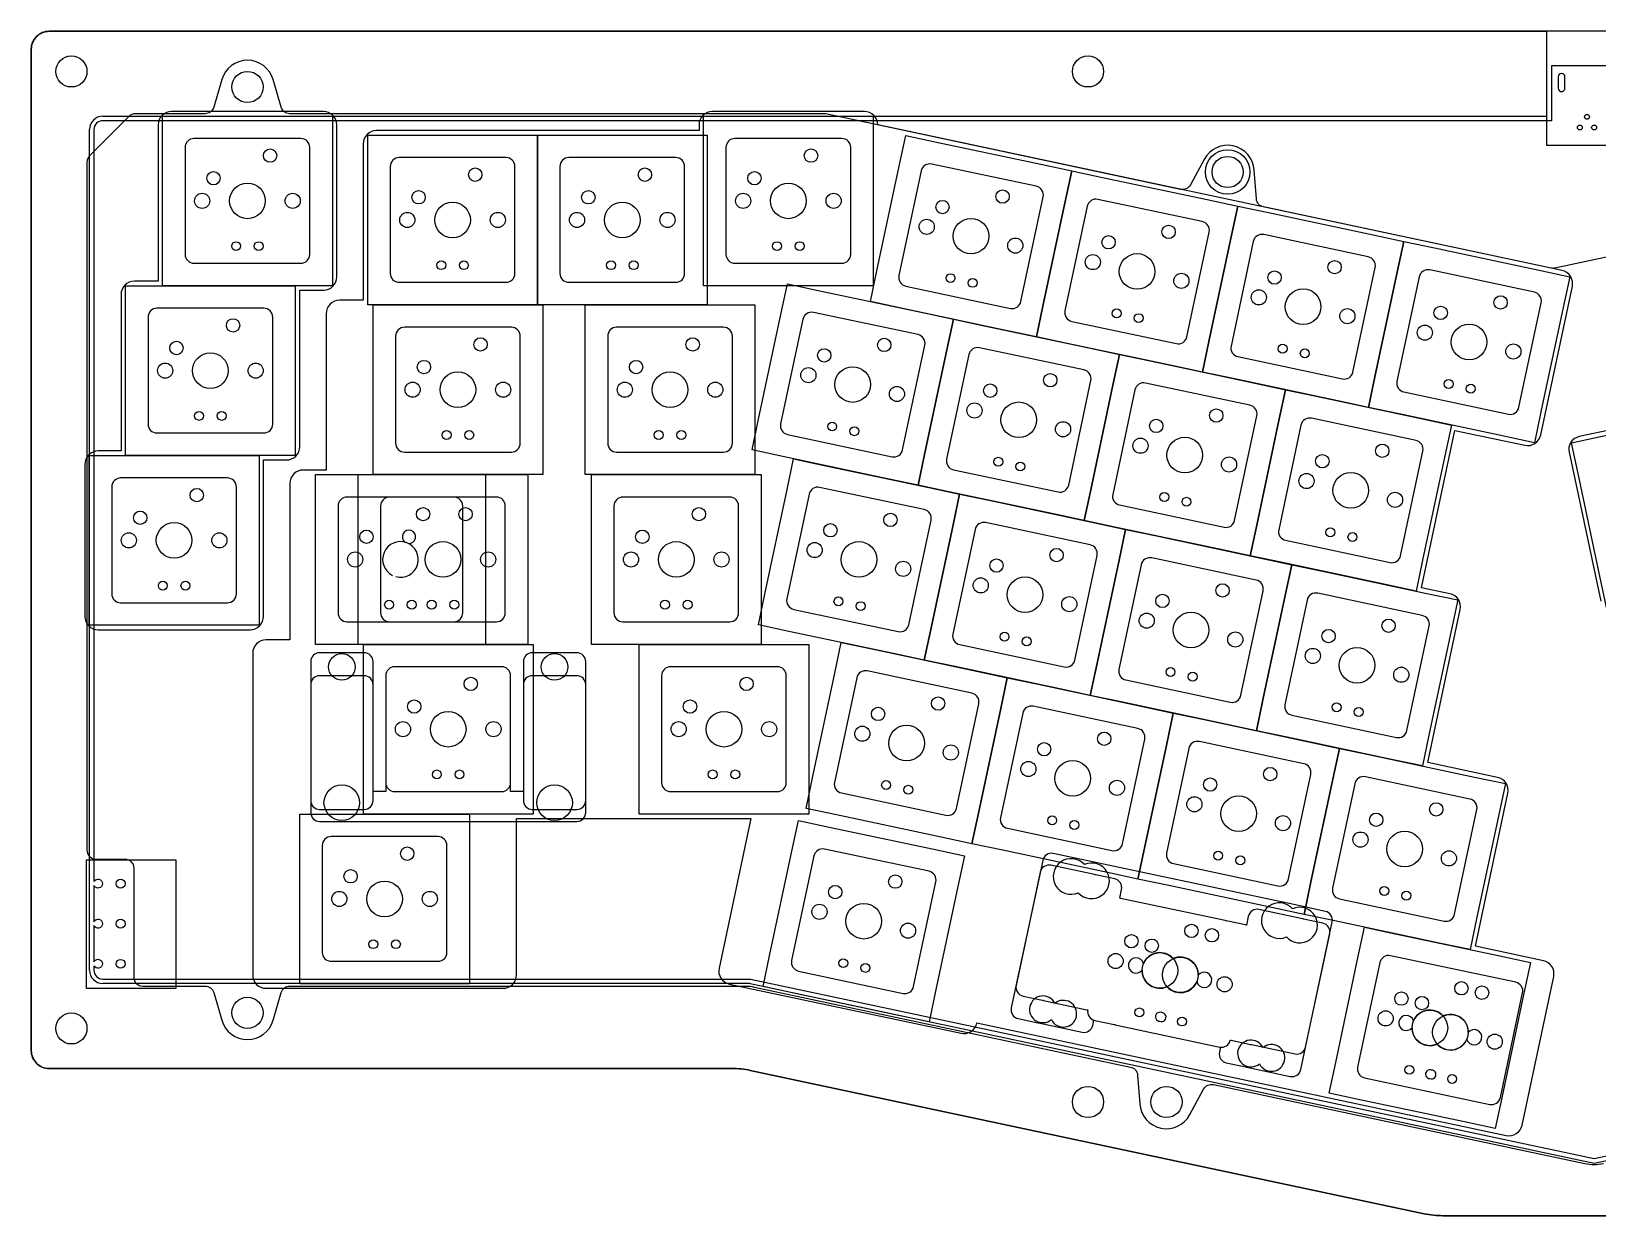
# Model space of a CAD drawing. Extents: x 16 to 367, y 10 to 143.
# Drawn here: x 15.6 to 191.4, y 10.3 to 143.2 of the extents above; entities that cross this region are included whole.
import ezdxf

# ---------------------------------------------------------------- set-up
doc = ezdxf.new("R2010")
doc.units = 0
doc.header["$MEASUREMENT"] = 0
doc.layers.get('0').update_dxf_attribs({"color": 3, "linetype": 'CONTINUOUS'})

msp = doc.modelspace()

# ---------------------------------------------------------------- linework, layer by layer
at = {"color": 4, "linetype": 'Continuous', "lineweight": 25}
for p, q in [((17.55, 143.2), (185.6, 143.2)), ((15.55, 28.8), (15.55, 141.2)), ((23.58, 133.67), (185.6, 133.67)), ((22.08, 37.83), (22.08, 132.17)), ((96.22, 36.33), (23.58, 36.33)), ((96.22, 36.33), (190.95, 16.19)), ((190.95, 16.19), (285.68, 36.33)), ((17.55, 26.8), (94.17, 26.8)), ((96.25, 26.58), (171.89, 10.5)), ((173.97, 10.28), (208.44, 10.28))]:
    msp.add_line(p, q, dxfattribs=at)
at = {"color": 4}
msp.add_line((185.6, 143.2), (185.6, 133.67), dxfattribs=at)
at = {"color": 4, "linetype": 'Continuous', "lineweight": 25}
for points in [[(185.6, 143.2), (185.6, 141.2), (185.6, 130.43), (186.75, 130.43), (195.15, 130.43), (196.3, 130.43), (196.3, 141.2), (196.3, 143.2), (364.85, 143.2, -0.414214), (366.85, 141.2), (366.85, 28.8), (366.85, 141.2, 0.414214), (364.85, 143.2), (17.55, 143.2, 0.414214), (15.55, 141.2), (15.55, 28.8), (15.55, 141.2, -0.414214), (17.55, 143.2)], [(45.68, 96.59), (45.68, 114.14), (48.34, 114.14, 0.414214), (49.84, 115.64), (49.84, 132.7, 0.414214), (48.34, 134.2), (31.28, 134.2, 0.414214), (29.78, 132.7), (29.78, 115.15), (27.12, 115.15, 0.414214), (25.62, 113.65), (25.62, 96.1), (23.05, 96.1, 0.414214), (21.55, 94.6), (21.55, 77.54, 0.414214), (23.05, 76.04), (40.11, 76.04, 0.414214), (41.61, 77.54), (41.61, 95.09), (44.18, 95.09, 0.414214)], [(187.35, 116.36), (110.55, 132.69), (110.55, 132.7, 0.414214), (109.05, 134.2), (91.99, 134.2, 0.414214), (90.49, 132.7), (90.49, 132.06), (54.3, 132.06, 0.414214), (52.8, 130.56), (52.8, 113.01), (50.14, 113.01, 0.414214), (48.64, 111.51), (48.64, 93.96), (46.07, 93.96, 0.414214), (44.57, 92.46), (44.57, 74.91), (41.9, 74.91, 0.414214), (40.4, 73.41), (40.4, 37.3, 0.414214), (41.9, 35.8), (68.5, 35.8, 0.414214), (70, 37.3), (70, 54.85), (96.31, 54.85), (92.74, 38.06, 0.414214), (93.9, 36.28), (119.9, 30.75, 0.414214), (121.68, 31.91), (121.68, 31.91), (181.09, 19.28, 0.414214), (182.87, 20.44), (186.42, 37.13, 0.414214), (185.26, 38.9), (177.63, 40.53), (181.28, 57.7, 0.414214), (180.12, 59.47), (172.28, 61.14), (175.93, 78.31, 0.414214), (174.77, 80.08), (171.58, 80.76), (175.33, 98.41), (183.18, 96.74, 0.414214), (184.96, 97.9), (188.51, 114.59, 0.414214)], [(32.81, 118.17, 0.414214), (33.81, 117.17), (45.81, 117.17, 0.414214), (46.81, 118.17), (46.81, 130.17, 0.414214), (45.81, 131.17), (33.81, 131.17, 0.414214), (32.81, 130.17)], [(93.52, 118.17, 0.414214), (94.52, 117.17), (106.52, 117.17, 0.414214), (107.52, 118.17), (107.52, 130.17, 0.414214), (106.52, 131.17), (94.52, 131.17, 0.414214), (93.52, 130.17)], [(55.83, 116.03, 0.414214), (56.83, 115.03), (68.83, 115.03, 0.414214), (69.83, 116.03), (69.83, 128.03, 0.414214), (68.83, 129.03), (56.83, 129.03, 0.414214), (55.83, 128.03)], [(74.88, 116.03, 0.414214), (75.88, 115.03), (87.88, 115.03, 0.414214), (88.88, 116.03), (88.88, 128.03, 0.414214), (87.88, 129.03), (75.88, 129.03, 0.414214), (74.88, 128.03)], [(112.93, 115.79, 0.414214), (113.7, 114.61), (125.44, 112.11, 0.414214), (126.62, 112.88), (129.12, 124.62, 0.414214), (128.35, 125.81), (116.61, 128.3, 0.414214), (115.42, 127.53)], [(131.56, 111.83, 0.414214), (132.33, 110.65), (144.07, 108.15, 0.414214), (145.26, 108.92), (147.75, 120.66, 0.414214), (146.98, 121.85), (135.24, 124.34, 0.414214), (134.06, 123.57)], [(150.2, 107.87, 0.414214), (150.97, 106.69), (162.7, 104.19, 0.414214), (163.89, 104.96), (166.38, 116.7, 0.414214), (165.61, 117.89), (153.88, 120.38, 0.414214), (152.69, 119.61)], [(168.83, 103.91, 0.414214), (169.6, 102.73), (181.34, 100.23, 0.414214), (182.52, 101), (185.02, 112.74, 0.414214), (184.25, 113.92), (172.51, 116.42, 0.414214), (171.32, 115.65)], [(28.65, 99.12, 0.414214), (29.65, 98.12), (41.65, 98.12, 0.414214), (42.65, 99.12), (42.65, 111.12, 0.414214), (41.65, 112.12), (29.65, 112.12, 0.414214), (28.65, 111.12)], [(99.65, 99.14, 0.414214), (100.42, 97.96), (112.16, 95.46, 0.414214), (113.34, 96.23), (115.84, 107.97, 0.414214), (115.07, 109.16), (103.33, 111.65, 0.414214), (102.14, 110.88)], [(56.43, 96.98, 0.414214), (57.43, 95.98), (69.43, 95.98, 0.414214), (70.43, 96.98), (70.43, 108.98, 0.414214), (69.43, 109.98), (57.43, 109.98, 0.414214), (56.43, 108.98)], [(80.24, 96.98, 0.414214), (81.24, 95.98), (93.24, 95.98, 0.414214), (94.24, 96.98), (94.24, 108.98, 0.414214), (93.24, 109.98), (81.24, 109.98, 0.414214), (80.24, 108.98)], [(118.28, 95.18, 0.414214), (119.05, 94), (130.79, 91.5, 0.414214), (131.98, 92.27), (134.47, 104.01, 0.414214), (133.7, 105.2), (121.96, 107.69, 0.414214), (120.78, 106.92)], [(136.92, 91.22, 0.414214), (137.69, 90.04), (149.42, 87.54, 0.414214), (150.61, 88.31), (153.1, 100.05, 0.414214), (152.33, 101.24), (140.6, 103.73, 0.414214), (139.41, 102.96)], [(155.55, 87.26, 0.414214), (156.32, 86.08), (168.06, 83.58, 0.414214), (169.24, 84.35), (171.74, 96.09, 0.414214), (170.97, 97.27), (159.23, 99.77, 0.414214), (158.04, 99)], [(37.58, 79.07, 0.414214), (38.58, 80.07), (38.58, 92.07, 0.414214), (37.58, 93.07), (25.58, 93.07, 0.414214), (24.58, 92.07), (24.58, 80.07, 0.414214), (25.58, 79.07)], [(100.35, 79.51, 0.414214), (101.12, 78.33), (112.86, 75.83, 0.414214), (114.04, 76.6), (116.54, 88.34, 0.414214), (115.77, 89.53), (104.03, 92.02, 0.414214), (102.84, 91.25)], [(62.98, 76.93, 0.414214), (63.98, 77.93), (63.98, 89.93, 0.414214), (62.98, 90.93), (50.98, 90.93, 0.414214), (49.98, 89.93), (49.98, 77.93, 0.414214), (50.98, 76.93)], [(80.94, 77.93, 0.414214), (81.94, 76.93), (93.94, 76.93, 0.414214), (94.94, 77.93), (94.94, 89.93, 0.414214), (93.94, 90.93), (81.94, 90.93, 0.414214), (80.94, 89.93)], [(118.98, 75.55, 0.414214), (119.75, 74.37), (131.49, 71.87, 0.414214), (132.68, 72.64), (135.17, 84.38, 0.414214), (134.4, 85.57), (122.66, 88.06, 0.414214), (121.48, 87.29)], [(137.62, 71.59, 0.414214), (138.39, 70.41), (150.12, 67.91, 0.414214), (151.31, 68.68), (153.8, 80.42, 0.414214), (153.03, 81.61), (141.3, 84.1, 0.414214), (140.11, 83.33)], [(156.25, 67.63, 0.414214), (157.02, 66.45), (168.76, 63.95, 0.414214), (169.94, 64.72), (172.44, 76.46, 0.414214), (171.67, 77.64), (159.93, 80.14, 0.414214), (158.74, 79.37)], [(46.91, 55.52, 0.414214), (47.91, 54.52), (76.78, 54.52, 0.414215), (77.78, 55.52), (77.78, 72.46, 0.414215), (76.78, 73.46), (71.78, 73.46, 0.414214), (70.78, 72.46), (70.78, 57.88), (69.34, 57.88), (69.34, 70.88, 0.414214), (68.34, 71.88), (56.34, 71.88, 0.414214), (55.34, 70.88), (55.34, 57.88), (53.91, 57.88), (53.91, 72.46, 0.414214), (52.91, 73.46), (47.91, 73.46, 0.414214), (46.91, 72.46)], [(86.29, 58.88, 0.414214), (87.29, 57.88), (99.29, 57.88, 0.414214), (100.29, 58.88), (100.29, 70.88, 0.414214), (99.29, 71.88), (87.29, 71.88, 0.414214), (86.29, 70.88)], [(105.7, 58.9, 0.414214), (106.47, 57.72), (118.21, 55.22, 0.414214), (119.39, 55.99), (121.89, 67.73, 0.414214), (121.12, 68.92), (109.38, 71.41, 0.414214), (108.19, 70.64)], [(124.33, 54.94, 0.414214), (125.1, 53.76), (136.84, 51.26, 0.414214), (138.03, 52.03), (140.52, 63.77, 0.414214), (139.75, 64.96), (128.01, 67.45, 0.414214), (126.83, 66.68)], [(142.97, 50.98, 0.414214), (143.74, 49.8), (155.47, 47.3, 0.414214), (156.66, 48.07), (159.15, 59.81, 0.414214), (158.38, 61), (146.65, 63.49, 0.414214), (145.46, 62.72)], [(161.6, 47.02, 0.414214), (162.37, 45.84), (174.11, 43.34, 0.414214), (175.29, 44.11), (177.79, 55.85, 0.414214), (177.02, 57.03), (165.28, 59.53, 0.414214), (164.09, 58.76)], [(48.2, 39.83, 0.414214), (49.2, 38.83), (61.2, 38.83, 0.414214), (62.2, 39.83), (62.2, 51.83, 0.414214), (61.2, 52.83), (49.2, 52.83, 0.414214), (48.2, 51.83)], [(100.89, 38.91, 0.414214), (101.66, 37.73), (113.4, 35.23, 0.414214), (114.58, 36), (117.08, 47.74, 0.414214), (116.31, 48.93), (104.57, 51.42, 0.414214), (103.38, 50.65)], [(161.56, 43.25, 0.414214), (160.79, 44.43), (158.59, 44.9, 0.023632), (158.5, 44.93), (130.25, 50.93, 0.414215), (129.07, 50.16), (125.54, 33.59, 0.414215), (126.31, 32.4), (128.51, 31.94, 0.023632), (128.61, 31.91), (133.5, 30.87, 0.414214), (134.68, 31.64), (134.81, 32.22, 0.023636), (134.9, 32.2), (137.1, 31.73, 0.023632), (137.19, 31.71), (148.93, 29.21, 0.023636), (149.02, 29.2), (148.9, 28.63, 0.414214), (149.67, 27.44), (151.87, 26.97, 0.023632), (151.96, 26.95), (156.85, 25.91, 0.414214), (158.04, 26.68)], [(164.41, 26.95, 0.414214), (165.18, 25.76), (179.25, 22.77, 0.414214), (180.43, 23.54), (182.93, 35.28, 0.414214), (182.16, 36.47), (168.09, 39.46, 0.414214), (166.91, 38.69)], [(17.55, 26.8, -0.414214), (15.55, 28.8, 0.414214), (17.55, 26.8), (94.17, 26.8, -0.052408), (96.25, 26.58, 0.052408), (94.17, 26.8)]]:
    msp.add_lwpolyline(points, format="xyb", close=True, dxfattribs=at)
at = {"color": 1, "linetype": 'Continuous'}
msp.add_lwpolyline([(226.74, 125.17), (186.55, 116.62, -0.105104), (186.13, 116.62), (153.84, 123.49, -0.333333), (153.05, 124.39), (152.81, 127.63, 0.75), (147.18, 128.83), (145.64, 125.97, -0.333333), (144.55, 125.46), (104.73, 133.93, 0.052408), (104.53, 133.95), (44.56, 133.95, -0.333333), (43.6, 134.67), (42.69, 137.79, 0.75), (36.93, 137.79), (36.02, 134.67, -0.333333), (35.06, 133.95), (27.22, 133.95, 0.198912), (26.51, 133.65), (22.1, 129.24, 0.198912), (21.8, 128.53), (21.8, 51.3, 0.414214), (22.8, 50.3), (26.05, 50.3, -0.414214), (27.05, 49.3), (27.05, 37.05, 0.414214), (28.05, 36.05), (35.06, 36.05, -0.333333), (36.02, 35.33), (36.93, 32.21, 0.75), (42.69, 32.21), (43.6, 35.33, -0.333333), (44.56, 36.05), (95.67, 36.05, -0.052408), (96.71, 35.94), (138.93, 26.96, -0.333333), (139.72, 26.06), (139.96, 22.82, 0.75), (145.59, 21.62), (147.13, 24.48, -0.333333), (148.22, 24.99), (189.91, 16.13, 0.105104), (191.99, 16.13)], format="xyb", dxfattribs=at)
at = {"color": 2, "linetype": 'Continuous'}
for points in [[(358.82, 36.83, 0.414214), (359.82, 37.83), (359.82, 132.17, 0.414214), (358.82, 133.17), (195.73, 133.17), (195.73, 139.34), (186.18, 139.34), (186.18, 133.17), (23.58, 133.17, 0.414214), (22.58, 132.17), (22.58, 47.77, -4.358899), (22.58, 47.33), (22.58, 43.27, -4.358899), (22.58, 42.83), (22.58, 38.77, -4.358899), (22.58, 38.33), (22.58, 37.83, 0.414214), (23.58, 36.83), (96.28, 36.83), (190.95, 16.7), (285.63, 36.83)], [(186.92, 136.81, 1), (187.68, 136.81), (187.68, 138.09, 1), (186.92, 138.09)], [(133.74, 49.69, 1.956988), (133.06, 46.52, 1.956988)], [(156.42, 41.56, 1.956988), (157.1, 44.73, 1.956988)], [(146.51, 37.26, 0.550014), (143.71, 39.14, 0.552396), (140.37, 38.56, 4.480124), (140.22, 37.85, 0.550014), (143.03, 35.97, 0.552396), (146.36, 36.55, 4.480124)], [(130.43, 34.11, 2.853247), (130.04, 32.28, 2.853247)], [(142.4, 33.07, 1.220216), (142.22, 32.1, 1.220216)], [(174.01, 32.69, 0.547978), (170.68, 32.15, 4.058146), (170.52, 31.38, 0.547978), (173.34, 29.54, 0.547978), (176.67, 30.07, 4.058146), (176.83, 30.85, 0.547978)], [(153.39, 27.32, 2.853247), (153.79, 29.15, 2.853247)], [(172.52, 25.66, 1.191329), (172.72, 26.63, 1.191329)]]:
    msp.add_lwpolyline(points, format="xyb", close=True, dxfattribs=at)
for points in [[(49.34, 130.17), (49.34, 118.17), (49.34, 114.64), (45.81, 114.64), (33.81, 114.64), (30.29, 114.64), (30.29, 118.17), (30.29, 130.17), (30.29, 133.69), (33.81, 133.69), (45.81, 133.69), (49.34, 133.69)], [(110.05, 130.17), (110.05, 118.17), (110.05, 114.64), (106.52, 114.64), (94.52, 114.64), (91, 114.64), (91, 118.17), (91, 130.17), (91, 133.69), (94.52, 133.69), (106.52, 133.69), (110.05, 133.69)], [(72.36, 128.03), (72.36, 116.03), (72.36, 112.5), (68.83, 112.5), (56.83, 112.5), (53.31, 112.5), (53.31, 116.03), (53.31, 128.03), (53.31, 131.55), (56.83, 131.55), (68.83, 131.55), (72.36, 131.55)], [(91.41, 128.03), (91.41, 116.03), (91.41, 112.5), (87.88, 112.5), (75.88, 112.5), (72.36, 112.5), (72.36, 116.03), (72.36, 128.03), (72.36, 131.55), (75.88, 131.55), (87.88, 131.55), (91.41, 131.55)], [(131.59, 124.1), (129.09, 112.36), (128.36, 108.91), (124.91, 109.64), (113.17, 112.14), (109.73, 112.87), (110.46, 116.32), (112.95, 128.06), (113.69, 131.5), (117.13, 130.77), (128.87, 128.28), (132.32, 127.54)], [(150.22, 120.14), (147.73, 108.4), (146.99, 104.95), (143.55, 105.68), (131.81, 108.18), (128.36, 108.91), (129.09, 112.36), (131.59, 124.1), (132.32, 127.54), (135.77, 126.81), (147.51, 124.32), (150.95, 123.58)], [(168.85, 116.17), (166.36, 104.44), (165.63, 100.99), (162.18, 101.72), (150.44, 104.22), (146.99, 104.95), (147.73, 108.4), (150.22, 120.14), (150.95, 123.58), (154.4, 122.85), (166.14, 120.36), (169.59, 119.62)], [(187.49, 112.21), (184.99, 100.48), (184.26, 97.03), (180.81, 97.76), (169.07, 100.26), (165.63, 100.99), (166.36, 104.44), (168.85, 116.17), (169.59, 119.62), (173.04, 118.89), (184.77, 116.39), (188.22, 115.66)], [(45.18, 111.12), (45.18, 99.12), (45.18, 95.59), (41.65, 95.59), (29.65, 95.59), (26.13, 95.59), (26.13, 99.12), (26.13, 111.12), (26.13, 114.64), (29.65, 114.64), (41.65, 114.64), (45.18, 114.64)], [(118.31, 107.45), (115.81, 95.71), (115.08, 92.26), (111.63, 92.99), (99.89, 95.49), (96.45, 96.22), (97.18, 99.67), (99.67, 111.41), (100.41, 114.85), (103.85, 114.12), (115.59, 111.63), (119.04, 110.89)], [(72.96, 108.98), (72.96, 96.98), (72.96, 93.45), (69.43, 93.45), (57.43, 93.45), (53.91, 93.45), (53.91, 96.98), (53.91, 108.98), (53.91, 112.5), (57.43, 112.5), (69.43, 112.5), (72.96, 112.5)], [(96.77, 108.98), (96.77, 96.98), (96.77, 93.45), (93.24, 93.45), (81.24, 93.45), (77.72, 93.45), (77.72, 96.98), (77.72, 108.98), (77.72, 112.5), (81.24, 112.5), (93.24, 112.5), (96.77, 112.5)], [(136.94, 103.49), (134.45, 91.75), (133.71, 88.3), (130.27, 89.03), (118.53, 91.53), (115.08, 92.26), (115.81, 95.71), (118.31, 107.45), (119.04, 110.89), (122.49, 110.16), (134.23, 107.67), (137.67, 106.93)], [(155.57, 99.52), (153.08, 87.79), (152.35, 84.34), (148.9, 85.07), (137.16, 87.57), (133.71, 88.3), (134.45, 91.75), (136.94, 103.49), (137.67, 106.93), (141.12, 106.2), (152.86, 103.71), (156.31, 102.97)], [(174.21, 95.56), (171.71, 83.83), (170.98, 80.38), (167.53, 81.11), (155.79, 83.61), (152.35, 84.34), (153.08, 87.79), (155.57, 99.52), (156.31, 102.97), (159.76, 102.24), (171.49, 99.74), (174.94, 99.01)], [(207.79, 97.54), (210.29, 85.81), (211.02, 82.36), (207.57, 81.63), (195.83, 79.13), (192.39, 78.4), (191.65, 81.85), (189.16, 93.58), (188.42, 97.03), (191.87, 97.76), (203.61, 100.26), (207.06, 100.99)], [(41.11, 92.07), (41.11, 80.07), (41.11, 76.54), (37.58, 76.54), (25.58, 76.54), (22.06, 76.54), (22.06, 80.07), (22.06, 92.07), (22.06, 95.59), (25.58, 95.59), (37.58, 95.59), (41.11, 95.59)], [(119.01, 87.82), (116.51, 76.08), (115.78, 72.63), (112.33, 73.36), (100.59, 75.86), (97.15, 76.59), (97.88, 80.04), (100.37, 91.78), (101.11, 95.22), (104.55, 94.49), (116.29, 92), (119.74, 91.26)], [(66.51, 89.93), (66.51, 77.93), (66.51, 74.4), (62.98, 74.4), (50.98, 74.4), (47.46, 74.4), (47.46, 77.93), (47.46, 89.93), (47.46, 93.45), (50.98, 93.45), (62.98, 93.45), (66.51, 93.45)], [(71.27, 89.93), (71.27, 77.93), (71.27, 74.4), (67.75, 74.4), (55.75, 74.4), (52.22, 74.4), (52.22, 77.93), (52.22, 89.93), (52.22, 93.45), (55.75, 93.45), (67.75, 93.45), (71.27, 93.45)], [(97.47, 89.93), (97.47, 77.93), (97.47, 74.4), (93.94, 74.4), (81.94, 74.4), (78.42, 74.4), (78.42, 77.93), (78.42, 89.93), (78.42, 93.45), (81.94, 93.45), (93.94, 93.45), (97.47, 93.45)], [(137.64, 83.86), (135.15, 72.12), (134.41, 68.67), (130.97, 69.4), (119.23, 71.9), (115.78, 72.63), (116.51, 76.08), (119.01, 87.82), (119.74, 91.26), (123.19, 90.53), (134.93, 88.04), (138.37, 87.3)], [(156.27, 79.89), (153.78, 68.16), (153.05, 64.71), (149.6, 65.44), (137.86, 67.94), (134.41, 68.67), (135.15, 72.12), (137.64, 83.86), (138.37, 87.3), (141.82, 86.57), (153.56, 84.08), (157.01, 83.34)], [(174.91, 75.93), (172.41, 64.2), (171.68, 60.75), (168.23, 61.48), (156.49, 63.98), (153.05, 64.71), (153.78, 68.16), (156.27, 79.89), (157.01, 83.34), (160.46, 82.61), (172.19, 80.11), (175.64, 79.38)], [(71.87, 70.88), (71.87, 58.88), (71.87, 55.35), (68.34, 55.35), (56.34, 55.35), (52.82, 55.35), (52.82, 58.88), (52.82, 70.88), (52.82, 74.4), (56.34, 74.4), (68.34, 74.4), (71.87, 74.4)], [(102.82, 70.88), (102.82, 58.88), (102.82, 55.35), (99.29, 55.35), (87.29, 55.35), (83.77, 55.35), (83.77, 58.88), (83.77, 70.88), (83.77, 74.4), (87.29, 74.4), (99.29, 74.4), (102.82, 74.4)], [(124.36, 67.21), (121.86, 55.47), (121.13, 52.02), (117.68, 52.75), (105.94, 55.25), (102.5, 55.98), (103.23, 59.43), (105.72, 71.17), (106.46, 74.61), (109.9, 73.88), (121.64, 71.39), (125.09, 70.65)], [(142.99, 63.25), (140.5, 51.51), (139.76, 48.06), (136.32, 48.79), (124.58, 51.29), (121.13, 52.02), (121.86, 55.47), (124.36, 67.21), (125.09, 70.65), (128.54, 69.92), (140.28, 67.43), (143.72, 66.69)], [(161.62, 59.28), (159.13, 47.55), (158.4, 44.1), (154.95, 44.83), (143.21, 47.33), (139.76, 48.06), (140.5, 51.51), (142.99, 63.25), (143.72, 66.69), (147.17, 65.96), (158.91, 63.47), (162.36, 62.73)], [(180.26, 55.32), (177.76, 43.59), (177.03, 40.14), (173.58, 40.87), (161.84, 43.37), (158.4, 44.1), (159.13, 47.55), (161.62, 59.28), (162.36, 62.73), (165.81, 62), (177.54, 59.5), (180.99, 58.77)], [(64.73, 51.83), (64.73, 39.83), (64.73, 36.3), (61.2, 36.3), (49.2, 36.3), (45.68, 36.3), (45.68, 39.83), (45.68, 51.83), (45.68, 55.35), (49.2, 55.35), (61.2, 55.35), (64.73, 55.35)], [(119.55, 47.22), (117.05, 35.48), (116.32, 32.03), (112.87, 32.76), (101.13, 35.26), (97.69, 35.99), (98.42, 39.44), (100.91, 51.18), (101.65, 54.62), (105.09, 53.89), (116.83, 51.4), (120.28, 50.66)], [(183.08, 35.25), (180.59, 23.51), (179.85, 20.06), (176.41, 20.8), (164.67, 23.29), (161.22, 24.02), (161.95, 27.47), (164.45, 39.21), (165.18, 42.66), (168.63, 41.92), (180.37, 39.43), (183.82, 38.7)]]:
    msp.add_lwpolyline(points, close=True)
at = {"color": 1, "linetype": 'Continuous'}
for points in [[(45.81, 131.17), (33.81, 131.17, 0.414214), (32.81, 130.17), (32.81, 118.17, 0.414214), (33.81, 117.17), (45.81, 117.17, 0.414214), (46.81, 118.17), (46.81, 130.17, 0.414214)], [(106.52, 131.17), (94.52, 131.17, 0.414214), (93.52, 130.17), (93.52, 118.17, 0.414214), (94.52, 117.17), (106.52, 117.17, 0.414214), (107.52, 118.17), (107.52, 130.17, 0.414214)], [(68.83, 129.03), (56.83, 129.03, 0.414214), (55.83, 128.03), (55.83, 116.03, 0.414214), (56.83, 115.03), (68.83, 115.03, 0.414214), (69.83, 116.03), (69.83, 128.03, 0.414214)], [(87.88, 129.03), (75.88, 129.03, 0.414214), (74.88, 128.03), (74.88, 116.03, 0.414214), (75.88, 115.03), (87.88, 115.03, 0.414214), (88.88, 116.03), (88.88, 128.03, 0.414214)], [(128.35, 125.81), (116.61, 128.3, 0.414214), (115.42, 127.53), (112.93, 115.79, 0.414214), (113.7, 114.61), (125.44, 112.11, 0.414214), (126.62, 112.88), (129.12, 124.62, 0.414214)], [(146.98, 121.85), (135.24, 124.34, 0.414214), (134.06, 123.57), (131.56, 111.83, 0.414214), (132.33, 110.65), (144.07, 108.15, 0.414214), (145.26, 108.92), (147.75, 120.66, 0.414214)], [(165.61, 117.89), (153.88, 120.38, 0.414214), (152.69, 119.61), (150.2, 107.87, 0.414214), (150.97, 106.69), (162.7, 104.19, 0.414214), (163.89, 104.96), (166.38, 116.7, 0.414214)], [(184.25, 113.92), (172.51, 116.42, 0.414214), (171.32, 115.65), (168.83, 103.91, 0.414214), (169.6, 102.73), (181.34, 100.23, 0.414214), (182.52, 101), (185.02, 112.74, 0.414214)], [(41.65, 112.12), (29.65, 112.12, 0.414214), (28.65, 111.12), (28.65, 99.12, 0.414214), (29.65, 98.12), (41.65, 98.12, 0.414214), (42.65, 99.12), (42.65, 111.12, 0.414214)], [(115.07, 109.16), (103.33, 111.65, 0.414214), (102.14, 110.88), (99.65, 99.14, 0.414214), (100.42, 97.96), (112.16, 95.46, 0.414214), (113.34, 96.23), (115.84, 107.97, 0.414214)], [(69.43, 109.98), (57.43, 109.98, 0.414214), (56.43, 108.98), (56.43, 96.98, 0.414214), (57.43, 95.98), (69.43, 95.98, 0.414214), (70.43, 96.98), (70.43, 108.98, 0.414214)], [(93.24, 109.98), (81.24, 109.98, 0.414214), (80.24, 108.98), (80.24, 96.98, 0.414214), (81.24, 95.98), (93.24, 95.98, 0.414214), (94.24, 96.98), (94.24, 108.98, 0.414214)], [(133.7, 105.2), (121.96, 107.69, 0.414214), (120.78, 106.92), (118.28, 95.18, 0.414214), (119.05, 94), (130.79, 91.5, 0.414214), (131.98, 92.27), (134.47, 104.01, 0.414214)], [(152.33, 101.24), (140.6, 103.73, 0.414214), (139.41, 102.96), (136.92, 91.22, 0.414214), (137.69, 90.04), (149.42, 87.54, 0.414214), (150.61, 88.31), (153.1, 100.05, 0.414214)], [(170.97, 97.27), (159.23, 99.77, 0.414214), (158.04, 99), (155.55, 87.26, 0.414214), (156.32, 86.08), (168.06, 83.58, 0.414214), (169.24, 84.35), (171.74, 96.09, 0.414214)], [(37.58, 93.07), (25.58, 93.07, 0.414214), (24.58, 92.07), (24.58, 80.07, 0.414214), (25.58, 79.07), (37.58, 79.07, 0.414214), (38.58, 80.07), (38.58, 92.07, 0.414214)], [(115.77, 89.53), (104.03, 92.02, 0.414214), (102.84, 91.25), (100.35, 79.51, 0.414214), (101.12, 78.33), (112.86, 75.83, 0.414214), (114.04, 76.6), (116.54, 88.34, 0.414214)], [(62.98, 90.93), (50.98, 90.93, 0.414214), (49.98, 89.93), (49.98, 77.93, 0.414214), (50.98, 76.93), (62.98, 76.93, 0.414214), (63.98, 77.93), (63.98, 89.93, 0.414214)], [(67.75, 90.93), (55.75, 90.93, 0.414214), (54.75, 89.93), (54.75, 77.93, 0.414214), (55.75, 76.93), (67.75, 76.93, 0.414214), (68.75, 77.93), (68.75, 89.93, 0.414214)], [(93.94, 90.93), (81.94, 90.93, 0.414214), (80.94, 89.93), (80.94, 77.93, 0.414214), (81.94, 76.93), (93.94, 76.93, 0.414214), (94.94, 77.93), (94.94, 89.93, 0.414214)], [(134.4, 85.57), (122.66, 88.06, 0.414214), (121.48, 87.29), (118.98, 75.55, 0.414214), (119.75, 74.37), (131.49, 71.87, 0.414214), (132.68, 72.64), (135.17, 84.38, 0.414214)], [(153.03, 81.61), (141.3, 84.1, 0.414214), (140.11, 83.33), (137.62, 71.59, 0.414214), (138.39, 70.41), (150.12, 67.91, 0.414214), (151.31, 68.68), (153.8, 80.42, 0.414214)], [(171.67, 77.64), (159.93, 80.14, 0.414214), (158.74, 79.37), (156.25, 67.63, 0.414214), (157.02, 66.45), (168.76, 63.95, 0.414214), (169.94, 64.72), (172.44, 76.46, 0.414214)], [(47.91, 55.88), (52.91, 55.88, 0.414214), (53.91, 56.88), (53.91, 69.88, 0.414214), (52.91, 70.88), (47.91, 70.88, 0.414214), (46.91, 69.88), (46.91, 56.88, 0.414214)], [(68.34, 71.88), (56.34, 71.88, 0.414214), (55.34, 70.88), (55.34, 58.88, 0.414214), (56.34, 57.88), (68.34, 57.88, 0.414214), (69.34, 58.88), (69.34, 70.88, 0.414214)], [(71.78, 55.88), (76.78, 55.88, 0.414214), (77.78, 56.88), (77.78, 69.88, 0.414214), (76.78, 70.88), (71.78, 70.88, 0.414214), (70.78, 69.88), (70.78, 56.88, 0.414214)], [(99.29, 71.88), (87.29, 71.88, 0.414214), (86.29, 70.88), (86.29, 58.88, 0.414214), (87.29, 57.88), (99.29, 57.88, 0.414214), (100.29, 58.88), (100.29, 70.88, 0.414214)], [(121.12, 68.92), (109.38, 71.41, 0.414214), (108.19, 70.64), (105.7, 58.9, 0.414214), (106.47, 57.72), (118.21, 55.22, 0.414214), (119.39, 55.99), (121.89, 67.73, 0.414214)], [(139.75, 64.96), (128.01, 67.45, 0.414214), (126.83, 66.68), (124.33, 54.94, 0.414214), (125.1, 53.76), (136.84, 51.26, 0.414214), (138.03, 52.03), (140.52, 63.77, 0.414214)], [(158.38, 61), (146.65, 63.49, 0.414214), (145.46, 62.72), (142.97, 50.98, 0.414214), (143.74, 49.8), (155.47, 47.3, 0.414214), (156.66, 48.07), (159.15, 59.81, 0.414214)], [(177.02, 57.03), (165.28, 59.53, 0.414214), (164.09, 58.76), (161.6, 47.02, 0.414214), (162.37, 45.84), (174.11, 43.34, 0.414214), (175.29, 44.11), (177.79, 55.85, 0.414214)], [(61.2, 52.83), (49.2, 52.83, 0.414214), (48.2, 51.83), (48.2, 39.83, 0.414214), (49.2, 38.83), (61.2, 38.83, 0.414214), (62.2, 39.83), (62.2, 51.83, 0.414214)], [(116.31, 48.93), (104.57, 51.42, 0.414214), (103.38, 50.65), (100.89, 38.91, 0.414214), (101.66, 37.73), (113.4, 35.23, 0.414214), (114.58, 36), (117.08, 47.74, 0.414214)], [(129.14, 34.44), (134.03, 33.4, 0.023636), (134.13, 33.39, 0.41417), (134.9, 32.2), (137.1, 31.73, 0.024024), (137.19, 31.71), (148.93, 29.21, 0.414214), (150.11, 29.98), (150.12, 29.99, 0.024893), (150.21, 29.97), (152.38, 29.51, 0.029842), (152.5, 29.48), (157.39, 28.44, 0.414214), (158.57, 29.21), (161.28, 41.92, 0.414214), (160.51, 43.11), (158.34, 43.57, 0.029842), (158.22, 43.6), (153.33, 44.64, 0.414214), (152.14, 43.87), (151.93, 42.88, 0.024893), (151.84, 42.91), (149.64, 43.37, 0.024024), (149.55, 43.4), (137.81, 45.89, 0.023636), (137.71, 45.91), (137.92, 46.89, 0.414214), (137.15, 48.07), (134.98, 48.53, 0.029842), (134.87, 48.57), (129.98, 49.61, 0.414214), (128.79, 48.84), (126.09, 36.12, 0.414214), (126.86, 34.93), (129.03, 34.47, 0.029842)], [(182.16, 36.47), (168.09, 39.46, 0.414214), (166.91, 38.69), (164.41, 26.95, 0.414214), (165.18, 25.76), (179.25, 22.77, 0.414214), (180.43, 23.54), (182.93, 35.28, 0.414214)]]:
    msp.add_lwpolyline(points, format="xyb", close=True, dxfattribs=at)
at = {"color": 4, "linetype": 'Continuous', "lineweight": 25}
for points in [[(197.14, 99.39), (189.29, 97.72, 0.414214), (188.14, 95.95), (191.69, 79.26, 0.414214)], [(364.85, 26.8, 0.414214), (366.85, 28.8, -0.414214), (364.85, 26.8), (288.23, 26.8, 0.052408), (286.16, 26.58), (210.52, 10.5, -0.052408), (208.44, 10.28), (173.97, 10.28, -0.052408), (171.89, 10.5), (96.25, 26.58), (171.89, 10.5, 0.052408), (173.97, 10.28), (208.44, 10.28)]]:
    msp.add_lwpolyline(points, format="xyb", dxfattribs=at)
at = {"color": 4}
msp.add_lwpolyline([(21.74, 50.2), (31.76, 50.2), (31.76, 35.77), (21.74, 35.77)], close=True, dxfattribs=at)
at = {"color": 4, "linetype": 'Continuous', "lineweight": 25}
for centre in [(20.05, 138.7), (20.05, 138.7), (20.05, 138.7), (134.15, 138.7), (134.15, 138.7), (134.15, 138.7), (20.05, 31.3), (20.05, 31.3), (20.05, 31.3), (134.15, 23.04), (134.15, 23.04), (134.15, 23.04)]:
    msp.add_circle(centre, 1.75, dxfattribs=at)
at = {"color": 1, "linetype": 'Continuous'}
for centre in [(39.81, 136.95), (149.82, 127.41), (39.81, 33.05), (142.95, 23.04)]:
    msp.add_circle(centre, 1.75, dxfattribs=at)
at = {"color": 2, "linetype": 'Continuous'}
for centre, radius in [((190.15, 133.6), 0.275), ((189.35, 132.4), 0.275), ((190.95, 132.4), 0.275), ((42.35, 129.25), 0.75), ((103.06, 129.25), 0.75), ((149.82, 127.41), 2.5), ((36, 126.71), 0.75), ((65.37, 127.11), 0.75), ((84.42, 127.11), 0.75), ((96.71, 126.71), 0.75), ((34.73, 124.17), 0.85), ((39.81, 124.17), 2), ((44.89, 124.17), 0.85), ((59.02, 124.57), 0.75), ((78.07, 124.57), 0.75), ((95.44, 124.17), 0.85), ((100.52, 124.17), 2), ((105.6, 124.17), 0.85), ((124.56, 124.65), 0.75), ((62.83, 122.03), 2), ((81.88, 122.03), 2), ((117.82, 123.48), 0.75), ((57.75, 122.03), 0.85), ((67.91, 122.03), 0.85), ((76.8, 122.03), 0.85), ((86.96, 122.03), 0.85), ((116.05, 121.26), 0.85), ((121.02, 120.21), 2), ((143.2, 120.69), 0.75), ((38.54, 119.09), 0.5), ((41.08, 119.09), 0.5), ((99.25, 119.09), 0.5), ((101.79, 119.09), 0.5), ((125.99, 119.15), 0.85), ((136.46, 119.52), 0.75), ((134.69, 117.3), 0.85), ((139.66, 116.25), 2), ((61.56, 116.95), 0.5), ((64.1, 116.95), 0.5), ((80.61, 116.95), 0.5), ((83.15, 116.95), 0.5), ((144.63, 115.19), 0.85), ((155.09, 115.56), 0.75), ((161.83, 116.73), 0.75), ((118.72, 115.5), 0.5), ((121.21, 114.97), 0.5), ((158.29, 112.29), 2), ((153.32, 113.34), 0.85), ((180.46, 112.77), 0.75), ((38.19, 110.2), 0.75), ((137.36, 111.54), 0.5), ((139.84, 111.01), 0.5), ((163.26, 111.23), 0.85), ((173.73, 111.6), 0.75), ((171.96, 109.38), 0.85), ((176.92, 108.33), 2), ((31.84, 107.66), 0.75), ((65.97, 108.06), 0.75), ((89.78, 108.06), 0.75), ((104.54, 106.83), 0.75), ((111.28, 108), 0.75), ((155.99, 107.58), 0.5), ((158.48, 107.05), 0.5), ((181.89, 107.27), 0.85), ((30.57, 105.12), 0.85), ((35.65, 105.12), 2), ((40.73, 105.12), 0.85), ((59.62, 105.52), 0.75), ((83.43, 105.52), 0.75), ((107.74, 103.56), 2), ((58.35, 102.98), 0.85), ((63.43, 102.98), 2), ((68.51, 102.98), 0.85), ((82.16, 102.98), 0.85), ((87.24, 102.98), 2), ((92.32, 102.98), 0.85), ((102.77, 104.61), 0.85), ((129.92, 104.04), 0.75), ((174.63, 103.62), 0.5), ((112.71, 102.5), 0.85), ((123.18, 102.87), 0.75), ((177.11, 103.09), 0.5), ((34.38, 100.04), 0.5), ((36.92, 100.04), 0.5), ((121.41, 100.65), 0.85), ((126.38, 99.6), 2), ((148.55, 100.08), 0.75), ((105.44, 98.85), 0.5), ((107.93, 98.32), 0.5), ((131.35, 98.54), 0.85), ((141.81, 98.91), 0.75), ((62.16, 97.9), 0.5), ((64.7, 97.9), 0.5), ((85.97, 97.9), 0.5), ((88.51, 97.9), 0.5), ((140.04, 96.69), 0.85), ((145.01, 95.64), 2), ((167.18, 96.12), 0.75), ((124.08, 94.89), 0.5), ((149.98, 94.58), 0.85), ((160.45, 94.95), 0.75), ((126.56, 94.36), 0.5), ((158.68, 92.73), 0.85), ((163.64, 91.68), 2), ((34.12, 91.15), 0.75), ((142.71, 90.93), 0.5), ((168.61, 90.62), 0.85), ((59.52, 89.01), 0.75), ((64.29, 89.01), 0.75), ((90.48, 89.01), 0.75), ((145.2, 90.4), 0.5), ((27.77, 88.61), 0.75), ((31.58, 86.07), 2), ((105.24, 87.2), 0.75), ((111.98, 88.37), 0.75), ((26.5, 86.07), 0.85), ((36.66, 86.07), 0.85), ((53.17, 86.47), 0.75), ((84.13, 86.47), 0.75), ((161.35, 86.97), 0.5), ((163.83, 86.44), 0.5), ((51.9, 83.93), 0.85), ((61.75, 83.93), 2), ((66.83, 83.93), 0.85), ((82.86, 83.93), 0.85), ((87.94, 83.93), 2), ((93.02, 83.93), 0.85), ((103.47, 84.98), 0.85), ((108.44, 83.93), 2), ((130.62, 84.41), 0.75), ((113.41, 82.87), 0.85), ((123.88, 83.24), 0.75), ((30.31, 80.99), 0.5), ((32.85, 80.99), 0.5), ((122.11, 81.02), 0.85), ((127.08, 79.97), 2), ((149.25, 80.45), 0.75), ((55.71, 78.85), 0.5), ((58.25, 78.85), 0.5), ((60.48, 78.85), 0.5), ((63.02, 78.85), 0.5), ((86.67, 78.85), 0.5), ((89.21, 78.85), 0.5), ((106.14, 79.22), 0.5), ((108.63, 78.69), 0.5), ((132.05, 78.91), 0.85), ((142.51, 79.28), 0.75), ((140.74, 77.06), 0.85), ((145.71, 76.01), 2), ((124.78, 75.26), 0.5), ((150.68, 74.95), 0.85), ((161.15, 75.32), 0.75), ((167.88, 76.49), 0.75), ((127.26, 74.73), 0.5), ((159.38, 73.1), 0.85), ((164.34, 72.05), 2), ((50.4, 71.87), 1.5), ((74.28, 71.87), 1.5), ((64.88, 69.96), 0.75), ((95.83, 69.96), 0.75), ((143.41, 71.3), 0.5), ((145.9, 70.77), 0.5), ((169.31, 70.99), 0.85), ((58.53, 67.42), 0.75), ((62.34, 64.88), 2), ((89.48, 67.42), 0.75), ((93.29, 64.88), 2), ((110.59, 66.59), 0.75), ((117.33, 67.76), 0.75), ((162.05, 67.34), 0.5), ((164.53, 66.81), 0.5), ((57.26, 64.88), 0.85), ((67.42, 64.88), 0.85), ((88.21, 64.88), 0.85), ((98.37, 64.88), 0.85), ((108.82, 64.37), 0.85), ((113.79, 63.32), 2), ((129.23, 62.63), 0.75), ((135.97, 63.8), 0.75), ((118.76, 62.26), 0.85), ((61.07, 59.8), 0.5), ((63.61, 59.8), 0.5), ((92.02, 59.8), 0.5), ((94.56, 59.8), 0.5), ((127.46, 60.41), 0.85), ((132.43, 59.36), 2), ((154.6, 59.84), 0.75), ((50.4, 56.63), 2), ((74.28, 56.63), 2), ((111.49, 58.61), 0.5), ((113.98, 58.08), 0.5), ((137.4, 58.3), 0.85), ((147.86, 58.67), 0.75), ((146.09, 56.45), 0.85), ((151.06, 55.4), 2), ((173.23, 55.88), 0.75), ((130.13, 54.65), 0.5), ((132.61, 54.12), 0.5), ((156.03, 54.34), 0.85), ((166.5, 54.71), 0.75), ((164.73, 52.49), 0.85), ((169.69, 51.44), 2), ((57.74, 50.91), 0.75), ((148.76, 50.69), 0.5), ((174.66, 50.38), 0.85), ((151.25, 50.16), 0.5), ((25.57, 47.55), 0.5), ((51.39, 48.37), 0.75), ((55.2, 45.83), 2), ((112.52, 47.77), 0.75), ((50.12, 45.83), 0.85), ((60.28, 45.83), 0.85), ((105.78, 46.6), 0.75), ((167.4, 46.73), 0.5), ((169.88, 46.2), 0.5), ((104.01, 44.38), 0.85), ((108.98, 43.33), 2), ((25.57, 43.05), 0.5), ((113.95, 42.27), 0.85), ((145.76, 42.24), 0.75), ((148.05, 41.75), 0.75), ((53.93, 40.75), 0.5), ((56.47, 40.75), 0.5), ((139.02, 41.08), 0.75), ((141.31, 40.58), 0.75), ((25.57, 38.55), 0.5), ((106.68, 38.62), 0.5), ((137.25, 38.86), 0.85), ((142.22, 37.8), 2), ((144.51, 37.31), 2), ((109.17, 38.09), 0.5), ((149.48, 36.25), 0.85), ((169.32, 34.64), 0.75), ((176.06, 35.8), 0.75), ((178.37, 35.31), 0.75), ((139.92, 33.09), 0.5), ((171.63, 34.14), 0.75), ((144.7, 32.07), 0.5), ((167.55, 32.42), 0.85), ((172.52, 31.36), 2), ((174.83, 30.87), 2), ((179.8, 29.81), 0.85), ((170.22, 26.65), 0.5), ((175.02, 25.63), 0.5)]:
    msp.add_circle(centre, radius, dxfattribs=at)
at = {"color": 4, "linetype": 'Continuous', "lineweight": 25}
for centre, radius, start, end in [((17.55, 141.2), 2, 90, 180), ((23.58, 132.17), 1.5, 90, 180), ((23.58, 37.83), 1.5, 180, 270), ((17.55, 28.8), 2, 180, 270), ((94.17, 16.8), 10, 78, 90), ((173.97, 20.28), 10, 258, 270)]:
    msp.add_arc(centre, radius, start, end, dxfattribs=at)
at = {"color": 2, "linetype": 'Continuous'}
for centre, radius, start, end in [((57.94, 86.47), 0.75, 264.9468, 233.9482), ((56.98, 83.93), 2, 255.1988, 243.6963)]:
    msp.add_arc(centre, radius, start, end, dxfattribs=at)

doc.saveas('drawing.dxf')
